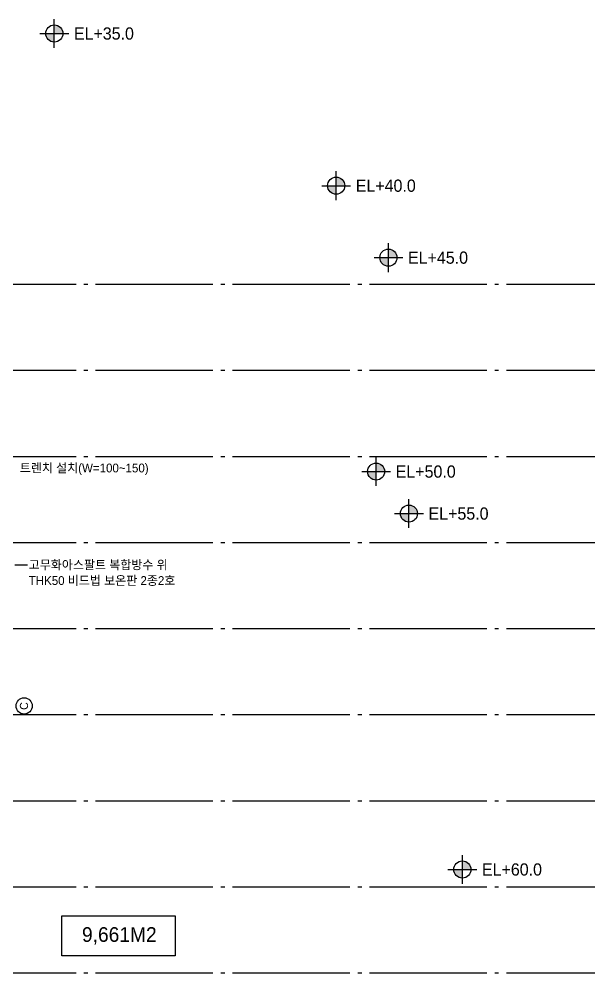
# Model space of a CAD drawing. Header units: millimetres. Extents: x 252735598 to 255219468, y 503852592 to 504847014.
# Drawn here: x 253415481 to 253489067, y 504383577 to 504505460 of the extents above; entities that cross this region are included whole.
import ezdxf
from ezdxf.enums import TextEntityAlignment as Align

# ---------------------------------------------------------------- set-up
doc = ezdxf.new("R2010")
doc.units = ezdxf.units.MM
doc.linetypes.add('CEN', pattern=[35, 30, -2, 1, -2])
for name, color, linetype in [('4A.TEC CEN', 1, 'CEN'), ('4A.TEC TEXT', 7, 'Continuous'), ('4A.TEC TEXT 1', 3, 'Continuous'), ('4A.TEC TEXT 2', 3, 'Continuous'), ('4A.TEC 심볼', 7, 'Continuous')]:
    doc.layers.add(name, color=color, linetype=linetype)
doc.styles.add('돋움', font='')
doc.styles.get('돋움').set_extended_font_data('돋움')

# ---------------------------------------------------------------- blocks, each defined once
blk = doc.blocks.new('dwgFD3B')
at = {"layer": '4A.TEC CEN', "color": 250, "ltscale": 500}
for p, q in [((49194.51359510422, -92936.83478701115, -3333.333333333334), (357999.999995023, -92936.83478701115, -3333.333333333334)), ((49194.51359510422, -103936.8347870111, -3333.333333333334), (357999.999995023, -103936.8347870111, -3333.333333333334)), ((49194.51359510422, -114936.8347870111, -3333.333333333334), (357999.999995023, -114936.8347870111, -3333.333333333334)), ((49194.51359510422, -125936.8347870111, -3333.333333333334), (357999.999995023, -125936.8347870111, -3333.333333333334)), ((49194.51359510422, -136936.8347870111, -3333.333333333334), (357999.999995023, -136936.8347870111, -3333.333333333334)), ((49194.51359510422, -147936.8347870111, -3333.333333333334), (357999.999995023, -147936.8347870111, -3333.333333333334)), ((49194.51359510422, -158936.8347870111, -3333.333333333334), (357999.999995023, -158936.8347870111, -3333.333333333334)), ((49194.51359510422, -169936.8347870111, -3333.333333333334), (357999.999995023, -169936.8347870111, -3333.333333333334)), ((49194.51359510422, -180936.8347870111, -3333.333333333334), (357999.999995023, -180936.8347870111, -3333.333333333334))]:
    blk.add_line(p, q, dxfattribs=at)
blk = doc.blocks.new('FL-LEVEL1')
at = {"layer": '4A.TEC 심볼', "linetype": 'ByBlock'}
h = blk.add_hatch(color=256, dxfattribs=at)
h.paths.add_polyline_path([(295, 174.9999999991269), (295, -8.731149e-10), (470, -8.731149e-10, 0.4142135623730951)])
h.paths.add_polyline_path([(295, -8.731149e-10), (120, -8.731149e-10, 0.4142135623730951), (295, -175.0000000008731)])
for p, q in [((295, -295.0000000002328), (295, 295.0000000001164)), ((0, 0), (590, -5.82077e-11))]:
    blk.add_line(p, q, dxfattribs=at)
blk.add_circle((295, -1.74623e-10), 174.9999999999983, dxfattribs=at)
at = {"layer": '4A.TEC TEXT 2', "color": 3, "linetype": 'ByBlock', "style": '돋움'}
blk.add_attdef('FL', text='', height=250.0000000000001, dxfattribs=at).set_placement((695, 0), align=Align.MIDDLE_LEFT)
blk = doc.blocks.new('dwg9CDF')
at = {"layer": '4A.TEC 심볼', "color": 3, "linetype": 'ByBlock'}
ref = blk.add_blockref('FL-LEVEL1', (287074.9301715493, -60898.19624531269, 36666.21667055928), dxfattribs=dict(at, xscale=6.250000000000405, yscale=6.250000000000405, zscale=6.250000000000405))
ref.add_attrib('FL', 'EL+35.0', dxfattribs={"layer": '4A.TEC TEXT 1', "color": 3, "linetype": 'ByBlock', "height": 1562.500000000101, "style": '돋움'}).set_placement((291418.6801715493, -60898.19624531269, 36666.21667055928), align=Align.MIDDLE_LEFT)
ref = blk.add_blockref('FL-LEVEL1', (323089.2290580273, -80342.49140870571, 36666.21667055927), dxfattribs=dict(at, xscale=6.250000000000405, yscale=6.250000000000405, zscale=6.250000000000405))
ref.add_attrib('FL', 'EL+40.0', dxfattribs={"layer": '4A.TEC TEXT 1', "color": 3, "linetype": 'ByBlock', "height": 1562.500000000101, "style": '돋움'}).set_placement((327432.9790580273, -80342.49140870571, 36666.21667055927), align=Align.MIDDLE_LEFT)
ref = blk.add_blockref('FL-LEVEL1', (329769.2546201348, -89535.51811462641, 46666.21667055928), dxfattribs=dict(at, xscale=6.250000000000405, yscale=6.250000000000405, zscale=6.250000000000405))
ref.add_attrib('FL', 'EL+45.0', dxfattribs={"layer": '4A.TEC TEXT 1', "color": 3, "linetype": 'ByBlock', "height": 1562.500000000101, "style": '돋움'}).set_placement((334113.0046201348, -89535.51811462641, 46666.21667055928), align=Align.MIDDLE_LEFT)
ref = blk.add_blockref('FL-LEVEL1', (328195.1850419641, -116873.8218340278, 51666.21667055928), dxfattribs=dict(at, xscale=6.250000000000405, yscale=6.250000000000405, zscale=6.250000000000405))
ref.add_attrib('FL', 'EL+50.0', dxfattribs={"layer": '4A.TEC TEXT 1', "color": 3, "linetype": 'ByBlock', "height": 1562.500000000101, "style": '돋움'}).set_placement((332538.9350419641, -116873.8218340278, 51666.21667055928), align=Align.MIDDLE_LEFT)
ref = blk.add_blockref('FL-LEVEL1', (332390.9887700677, -122239.8485672474, 56666.21667055928), dxfattribs=dict(at, xscale=6.250000000000405, yscale=6.250000000000405, zscale=6.250000000000405))
ref.add_attrib('FL', 'EL+55.0', dxfattribs={"layer": '4A.TEC TEXT 1', "color": 3, "linetype": 'ByBlock', "height": 1562.500000000101, "style": '돋움'}).set_placement((336734.7387700677, -122239.8485672474, 56666.21667055928), align=Align.MIDDLE_LEFT)
ref = blk.add_blockref('FL-LEVEL1', (339217.9820476174, -167717.3188919425, 226666.2166705593), dxfattribs=dict(at, xscale=6.250000000000405, yscale=6.250000000000405, zscale=6.250000000000405))
ref.add_attrib('FL', 'EL+60.0', dxfattribs={"layer": '4A.TEC TEXT 1', "color": 3, "linetype": 'ByBlock', "height": 1562.500000000101, "style": '돋움'}).set_placement((343561.7320476174, -167717.3188919425, 226666.2166705593), align=Align.MIDDLE_LEFT)

msp = doc.modelspace()

# ---------------------------------------------------------------- linework, layer by layer
at = {"layer": '4A.TEC 심볼', "color": 1, "elevation": -0.4499961073975101}
msp.add_lwpolyline([(253414943.9358547, 504435721.8809541), (253416537.7641249, 504435721.8809541)], dxfattribs=at)
at = {"layer": '4A.TEC 심볼'}
msp.add_lwpolyline([(253420955.3075403, 504390884.0298612), (253435421.8691903, 504390884.0298612), (253435421.8691903, 504385759.0298612), (253420955.3075403, 504385759.0298612)], close=True, dxfattribs=at)
msp.add_circle((253416129.4984316, 504417693.349198), 1036.865271180699, dxfattribs=at)

# ---------------------------------------------------------------- block references
for name, p in [('dwgFD3B', (253131066.5427384, 504564514.1584533, 3333.333333333334)), ('dwg9CDF', (253131066.5427372, 504564514.1584533, -6666.666666666677))]:
    msp.add_blockref(name, p)

# ---------------------------------------------------------------- texts
at = {"layer": '4A.TEC TEXT', "style": '돋움'}
for s, p in [('트렌치 설치(W=100~150)', (253415568.3751232, 504448096.2191666, -0.4499961073975101)), ('고무화아스팔트 복합방수 위', (253416715.8018818, 504435721.0087148, -0.4499961073975101)), ('THK50 비드법 보온판 2종2호', (253416715.8018818, 504433712.6753814, -0.4499961073975101))]:
    msp.add_text(s, height=1125, dxfattribs=at).set_placement(p, align=Align.MIDDLE_LEFT)
msp.add_text('C', height=1036.865271180699, rotation=90, dxfattribs=at).set_placement((253416106.5374812, 504417683.2501579), align=Align.MIDDLE_CENTER)
at = {"layer": '4A.TEC TEXT', "color": 1, "style": '돋움'}
msp.add_text('9,661M2', height=1875, dxfattribs=at).set_placement((253428292.7359783, 504388485.0247421), align=Align.MIDDLE_CENTER)

doc.saveas('drawing.dxf')
